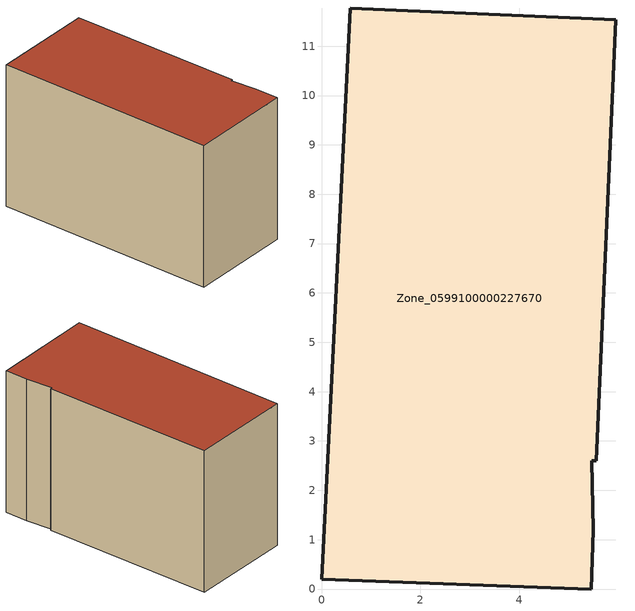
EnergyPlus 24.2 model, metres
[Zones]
Zone_0599100000227670
 floor ground (C_G): 0.58,11.77 5.96,11.53 5.56,2.6 5.47,2.59 5.51,1.19 5.46,0 0,0.2 z1.07
 wall outside (C_F): 5.96,11.53 0.58,11.77 0,0.2 5.46,0 5.51,1.19 5.47,2.59 5.56,2.6 5.96,11.53 z1.07:8.63
 roof outside (C_R): 5.56,2.6 5.96,11.53 0.58,11.77 0,0.2 5.46,0 5.51,1.19 5.47,2.59 z8.63
[BUILDING]
Pand.0599100000227670: North Axis=0; Terrain=City; Loads Convergence Tolerance Value=0.04; Temperature Convergence Tolerance Value=0.4; Solar Distribution=FullExterior; Maximum Number of Warmup Days=25; Minimum Number of Warmup Days=1
[Site:Location]
Rotterdam.The.Hague.AP_ZH_NLD Design_Conditions: Latitude=51.96; Longitude=4.45; Time Zone=1; Elevation=-4.5
[SITE:GROUNDTEMPERATURE:BUILDINGSURFACE]
18, 18, 18, 18, 18, 18, 18, 18, 18, 18, 18, 18
[MATERIAL] Thermal Absorptance=0.9; Solar Absorptance=0.7; Visible Absorptance=0.7
Name | Roughness | Thickness | Conductivity | Density | Specific Heat
G.TC.1975-1991 | MediumSmooth | 0.15 | 0.288461 | 540 | 1210
F.TC.1975-1991 | Rough | 0.3 | 0.230769 | 1920 | 840
R.TC.1975-1991 | MediumRough | 0.2 | 0.153846 | 1500 | 1000
[CONSTRUCTION]
C_G: G.TC.1975-1991
C_F: F.TC.1975-1991
C_R: R.TC.1975-1991
[ZONE]
Zone_0599100000227670: Type=1; Multiplier=1; Ceiling Height=Autocalculate; Volume=Autocalculate; Floor Area=autocalculate; Part of Total Floor Area=Yes
[ZONEINFILTRATION:DESIGNFLOWRATE]
Infil_Zone_0599100000227670: Zone or ZoneList or Space or SpaceList=Zone_0599100000227670; Schedule=AlwaysOn; Design Flow Rate Calculation Method=Flow/Area; Flow Rate per Floor Area=0.003; Constant Term Coefficient=1; Temperature Term Coefficient=0; Velocity Term Coefficient=0; Velocity Squared Term Coefficient=0
[HVACTEMPLATE:ZONE:IDEALLOADSAIRSYSTEM]
Zone_0599100000227670: Maximum Heating Supply Air Temperature=50; Minimum Cooling Supply Air Temperature=13; Maximum Heating Supply Air Humidity Ratio=0.0156; Minimum Cooling Supply Air Humidity Ratio=0.0077; Heating Limit=NoLimit; Cooling Limit=NoLimit; Dehumidification Control Type=ConstantSensibleHeatRatio; Cooling Sensible Heat Ratio=0.7; Dehumidification Setpoint=60; Humidification Control Type=None; Humidification Setpoint=30; Outdoor Air Method=None; Outdoor Air Flow Rate per Person=0.00944; Outdoor Air Flow Rate per Zone Floor Area=0; Outdoor Air Flow Rate per Zone=0; Demand Controlled Ventilation Type=None; Outdoor Air Economizer Type=NoEconomizer; Heat Recovery Type=None; Sensible Heat Recovery Effectiveness=0.7; Latent Heat Recovery Effectiveness=0.65
[ZONECONTROL:THERMOSTAT]
ThermostatControl_Zone_0599100000227670: Zone or ZoneList=Zone_0599100000227670; Control Type Schedule=DualSetpointControlType; Control 1=Thermostat_Zone_0599100000227670; Temperature Difference Between Cutout And Setpoint=0
[THERMOSTATSETPOINT:DUALSETPOINT]
Thermostat_Zone_0599100000227670: Heating Setpoint Temperature Schedule=HeatingSetpoint_Zone_0599100000227670; Cooling Setpoint Temperature Schedule=CoolingSetpoint_Zone_0599100000227670
[SCHEDULE:COMPACT]
HeatingSetpoint_Zone_0599100000227670: Through: 12/31, For: AllDays, Until: 24:00, 21
CoolingSetpoint_Zone_0599100000227670: Through: 12/31, For: AllDays, Until: 24:00, 24
DualSetpointControlType: Through: 12/31, For: AllDays, Until: 24:00, 4
AlwaysOn: Through: 12/31, For: AllDays, Until: 24:00, 1
